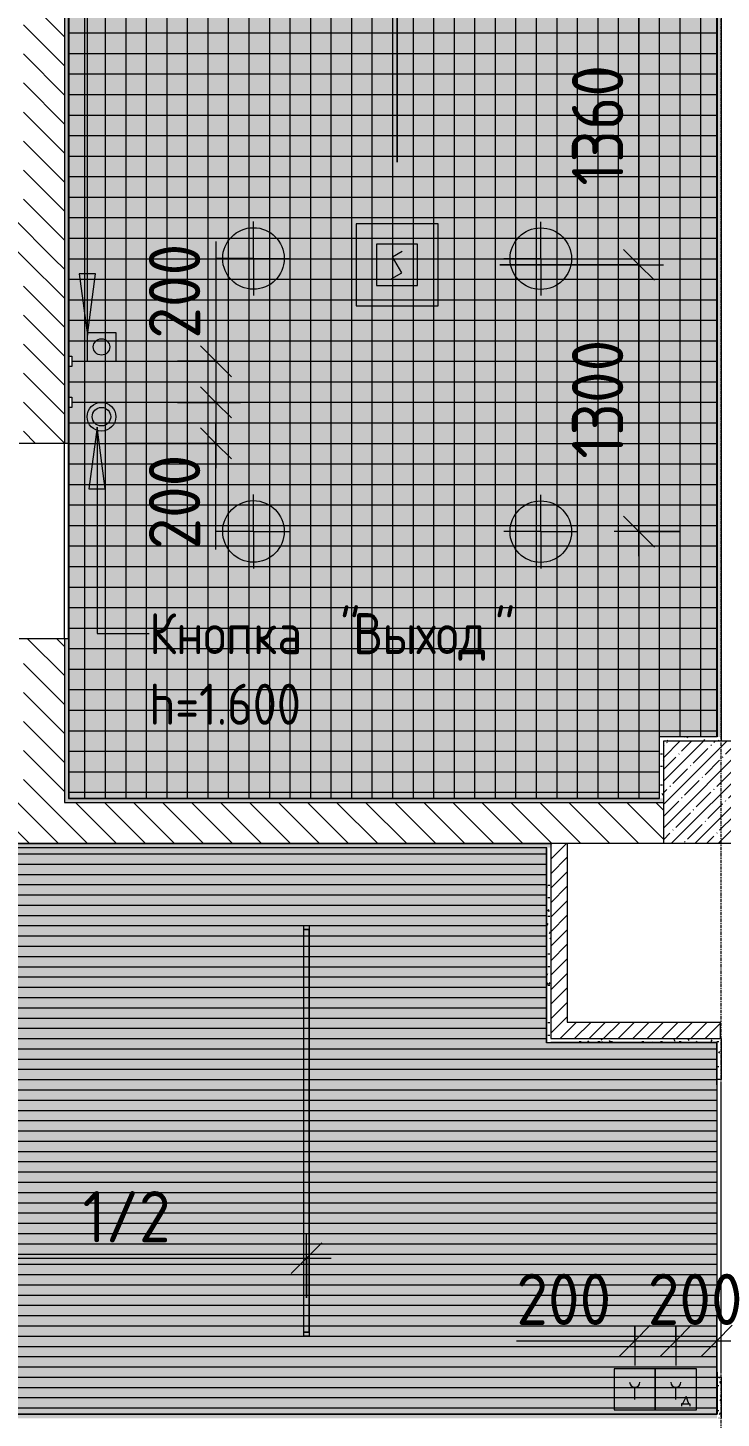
# Model space of a CAD drawing. Header units: millimetres. Extents: x 81610 to 276841, y -8553 to 29000.
# Drawn here: x 117831 to 121210, y 10600 to 17375 of the extents above; entities that cross this region are included whole.
import ezdxf

# ---------------------------------------------------------------- set-up
doc = ezdxf.new("R2010")
doc.units = ezdxf.units.MM
doc.linetypes.add('ADSK_Штрих_ш2 п1', pattern=[300, 200, -100])
doc.linetypes.add('Осевая', pattern=[31.75, 6.35, -4.7625, 15.875, -4.7625])
for name, color, linetype, lineweight in [('A-ANNO-DIMS', 7, 'Continuous', 9), ('A-ANNO-DIMS-100', 7, 'Continuous', 9), ('A-ANNO-NOTE', 7, 'Continuous', 9), ('A-CLNG-PATT', 7, 'Continuous', 9), ('A-DETL-2', 7, 'ADSK_Штрих_ш2 п1', 9), ('A-WALL', 7, 'Continuous', 9), ('I-WALL', 7, 'Continuous', 9), ('Q-SPCQ', 7, 'Continuous', 9), ('S-COLS', 7, 'Continuous', 9), ('Оси-2', 7, 'Осевая', 9)]:
    doc.layers.add(name, color=color, linetype=linetype, lineweight=lineweight)
for name, color, linetype, lineweight, true_color in [('A-CLNG-1', 7, 'Continuous', 9, 0xeaeaea), ('A-WALL-1', 7, 'Continuous', 9, 0x3c3c3c), ('A-WALL-FNSH-1', 7, 'Continuous', 9, 0x3c3c3c), ('E-LITE-EQPM-1', 7, 'Continuous', 9, 0xff8080), ('G-ANNO-TEXT-1', 7, 'Continuous', 9, 0x3c3c3c), ('I-WALL-1', 7, 'Continuous', 9, 0x535353), ('Q-SPCQ-3', 7, 'Continuous', 9, 0x008040), ('Q-SPCQ-4', 1, 'Continuous', 9, 0xff0000), ('S-COLS-1', 9, 'Continuous', 9, 0x808080), ('S-COLS-2', 7, 'Continuous', 9, 0x3c3c3c)]:
    doc.layers.add(name, color=color, linetype=linetype, lineweight=lineweight, true_color=true_color)
doc.layers.add('A-CLNG-PATT-1', color=7, linetype='Continuous', lineweight=9, transparency=1)
doc.styles.add('GOST Common_1', font='GOST_Common.ttf', dxfattribs={"width": 0.9, "height": 200})
doc.styles.add('ISOCPEUR', font='isocpeur.ttf', dxfattribs={"width": 0.9, "height": 250})
doc.dimstyles.new('ISO-2_5_0_9К_БОЛЬШОЙ', dxfattribs={"dimscale": 304.8, "dimtxt": 248.995294, "dimasz": 0.492126, "dimexe": 0.393701, "dimexo": 0.984252, "dimgap": 0, "dimtad": 1, "dimdec": 0, "dimrnd": 10, "dimzin": 0, "dimdsep": 46, "dimtxsty": 'ISOCPEUR', "dimblk1": 'OBLIQUE', "dimblk2": 'OBLIQUE', "dimsah": 1, "dimcen": 0.09, "dimdle": 0.393701, "dimazin": 0, "dimtfac": 1, "dimtdec": 4, "dimtix": 1, "dimtmove": 0, "dimatfit": 3, "dimfxl": 1, "dimtvp": 1, "dimtolj": 1, "dimtzin": 0, "dimarcsym": 2})
doc.dimstyles.new('ISO-2_5_0_9К_БОЛЬШОЙ_1', dxfattribs={"dimscale": 304.8, "dimtxt": 248.995294, "dimasz": 0.492126, "dimexe": 0.393701, "dimexo": 0.984252, "dimgap": 0, "dimtad": 1, "dimdec": 0, "dimrnd": 10, "dimzin": 0, "dimdsep": 46, "dimtxsty": 'ISOCPEUR', "dimblk1": 'OBLIQUE', "dimblk2": 'OBLIQUE', "dimsah": 1, "dimcen": 0.09, "dimdle": 0.393701, "dimazin": 0, "dimtfac": 1, "dimtdec": 4, "dimtix": 1, "dimtmove": 1, "dimatfit": 3, "dimfxl": 1, "dimtvp": 1, "dimtolj": 1, "dimtzin": 0, "dimarcsym": 2})
pattern_1 = [(135, (0, 0), (-70.71068, -70.71068), [])]
pattern_2 = [(45, (0, 0), (-35.35534, 35.35534), [])]
pattern_3 = [(0, (0, 0), (121.92, 30.48), [10.058, -81.382, 10.058, -81.382, -487.68]), (0, (0, 0), (121.92, 30.48), [-182.88, 10.058, -172.822, 10.058, -81.382, -213.36]), (0, (0, 0), (121.92, 30.48), [-457.2, 10.058, -50.902, 10.058, -142.342]), (120, (45.72, 15.24), (-87.356454, 90.345817), [10.058, -81.382, 10.058, -81.382, -487.68]), (120, (45.72, 15.24), (-87.356454, 90.345817), [-182.88, 10.058, -172.822, 10.058, -81.382, -213.36]), (120, (45.72, 15.24), (-87.356454, 90.345817), [-457.2, 10.058, -50.902, 10.058, -142.342]), (240, (60.96, 76.2), (-34.563546, -120.825817), [10.058, -81.382, 10.058, -81.382, -487.68]), (240, (60.96, 76.2), (-34.563546, -120.825817), [-182.88, 10.058, -172.822, 10.058, -81.382, -213.36]), (240, (60.96, 76.2), (-34.563546, -120.825817), [-457.2, 10.058, -50.902, 10.058, -142.342])]

# ---------------------------------------------------------------- blocks, each defined once
blk = doc.blocks.new('BSC_Колонна _Прямоугольная - 500х500-22291386-Сводный план потолков 1 этажа в осях 23-33')
at = {"layer": 'S-COLS-1'}
h = blk.add_hatch(dxfattribs=at)
h.set_pattern_fill('FP_26', color=256, style=0, pattern_type=2)
h.set_pattern_definition([(45, (-121180, -13650), (-57.024626, 57.024626), []), (45, (-121122.975, -13650), (-57.024626, 57.024626), [100.806, -20.161, 3.353, -16.808])])
h.paths.add_polyline_path([(-250, -250), (250, -250), (250, 250), (-250, 250), (-250, 63.7)])
at = {"layer": 'S-COLS-2'}
for p, q in [((-250, 250), (250, 250)), ((-250, -250), (-250, 250)), ((250, 250), (250, -250)), ((250, -250), (-250, -250))]:
    blk.add_line(p, q, dxfattribs=at)
blk = doc.blocks.new('Downlight - Strip - 2000 мм-27655400-Сводный план потолков 1 этажа в осях 23-33')
at = {"layer": 'E-LITE-EQPM-1'}
for p, q in [((-1000, -231.3), (-1000, -205.9)), ((-1000, -205.9), (-980.9, -205.9)), ((-980.9, -231.3), (-1000, -231.3)), ((-980.9, -231.3), (-980.9, -205.9)), ((-980.9, -205.9), (981, -205.9)), ((-980.9, -205.9), (-980.9, -231.3)), ((-980.9, -231.3), (-980.9, -205.9)), ((-980.9, -205.9), (-980.9, -231.3)), ((-980.9, -205.9), (981, -205.9)), ((-980.9, -205.9), (981, -205.9)), ((981, -231.3), (-980.9, -231.3)), ((981, -231.3), (-980.9, -231.3)), ((-980.9, -231.3), (981, -231.3)), ((981, -205.9), (981, -231.3)), ((981, -231.3), (981, -205.9)), ((981, -205.9), (1000, -205.9)), ((981, -231.3), (981, -205.9)), ((981, -205.9), (981, -231.3)), ((1000, -231.3), (981, -231.3)), ((1000, -205.9), (1000, -231.3))]:
    blk.add_line(p, q, dxfattribs=at)
blk = doc.blocks.new('Кнопка аварийной разблокировки двери - Тип 1-29506767-Сводный план потолков 1 этажа в осях 23-33')
at = {"layer": 'Q-SPCQ-3'}
for p, q in [((-15, 230), (125, 230)), ((-15, 90), (-15, 230)), ((125, 90), (125, 230)), ((-15, 90), (125, 90)), ((100, 15.5), (150, 15.5)), ((100, 0.5), (100, 15.5)), ((150, 0.5), (100, 0.5)), ((150, 15.5), (150, 0.5))]:
    blk.add_line(p, q, dxfattribs=at)
blk.add_circle((55, 160), 40, dxfattribs=at)
blk = doc.blocks.new('Кнопка выхода - Кнопка выхода-29705805-Сводный план потолков 1 этажа в осях 23-33')
at = {"layer": 'Q-SPCQ-3'}
for p, q in [((100, 15.5), (150, 15.5)), ((100, 0.5), (100, 15.5)), ((150, 0.5), (100, 0.5)), ((150, 15.5), (150, 0.5))]:
    blk.add_line(p, q, dxfattribs=at)
for radius in [70, 45]:
    blk.add_circle((195, 160), radius, dxfattribs=at)
blk = doc.blocks.new('Дистанционный пожарный извещатель - Монтируемые на перекрытии-32837771-Сводный план потолков 1 этажа в осях 23-33')
at = {"layer": 'Q-SPCQ'}
for p, q in [((0, 200), (-200, 200)), ((-200, 200), (-200, 0)), ((0, 0), (0, 200)), ((-100, 50), (-100, 110)), ((-200, 0), (0, 0)), ((-72.6, 28.2), (-72.6, 18.2)), ((-66.8, 28.2), (-72.6, 28.2)), ((-49.9, 64.5), (-66.8, 28.2)), ((-66.8, 28.2), (-36.8, 28.2)), ((-36.8, 28.2), (-49.9, 64.5)), ((-36.8, 28.2), (-31.8, 28.2)), ((-31.8, 28.2), (-31.8, 18.2))]:
    blk.add_line(p, q, dxfattribs=at)
blk.add_arc((-100, 135), 25, 180, 360, dxfattribs=at)
blk = doc.blocks.new('Извещатель пожарный ручной - Монтируемые на перекрытии-32837772-Сводный план потолков 1 этажа в осях 23-33')
at = {"layer": 'Q-SPCQ'}
for p, q in [((0, 200), (-200, 200)), ((-200, 200), (-200, 0)), ((0, 0), (0, 200)), ((-100, 50), (-100, 110)), ((-200, 0), (0, 0))]:
    blk.add_line(p, q, dxfattribs=at)
blk.add_arc((-100, 135), 25, 180, 360, dxfattribs=at)
blk = doc.blocks.new('Извещатель потолочный - Монтируемые на перекрытии-30355244-Сводный план потолков 1 этажа в осях 23-33')
at = {"layer": 'Q-SPCQ'}
for p, q in [((-300, 300), (-300, -100)), ((100, 300), (-300, 300)), ((100, -100), (100, 300)), ((0, 200), (-200, 200)), ((-200, 200), (-200, 0)), ((-122.5, 139), (-74.9, 166.5)), ((-100, 100), (-122.5, 139)), ((0, 0), (0, 200)), ((-77.5, 61), (-100, 100)), ((-200, 0), (0, 0)), ((-125.1, 33.5), (-77.5, 61)), ((-300, -100), (100, -100))]:
    blk.add_line(p, q, dxfattribs=at)
blk = doc.blocks.new('DIMBLOCK32-Сводный план потолков 1 этажа в осях 23-33')
at = {"layer": 'A-ANNO-DIMS-100'}
for p, q in [((118748.2, 16334.5), (118748.2, 15760.5)), ((118748.2, 15870), (118748.2, 15550)), ((118560.5, 15750), (118868.2, 15750)), ((118748.2, 15750), (118560.5, 15750)), ((118748.2, 15760.5), (118748.2, 15650)), ((118560.5, 15550), (118868.2, 15550)), ((118748.2, 15550), (118560.5, 15550))]:
    blk.add_line(p, q, dxfattribs=at)
at = {"layer": 'A-ANNO-DIMS-100', "lineweight": 20}
for p, q in [((118748.2, 15750), (118673.2, 15825)), ((118748.2, 15750), (118823.2, 15675)), ((118748.2, 15550), (118673.2, 15625)), ((118748.2, 15550), (118823.2, 15475))]:
    blk.add_line(p, q, dxfattribs=at)
at = {"layer": 'A-ANNO-DIMS-100', "color": 0, "insert": (118421.6, 15860.5), "char_height": 250, "width": 568.858, "attachment_point": 1, "rotation": 90, "line_spacing_factor": 1.149209, "style": 'ISOCPEUR'}
blk.add_mtext('200', dxfattribs=at)
blk = doc.blocks.new('_Oblique')
at = {"color": 0, "linetype": 'ByBlock', "lineweight": -2}
blk.add_line((-0.5, -0.5), (0.5, 0.5), dxfattribs=at)
blk = doc.blocks.new('DIMBLOCK33-Сводный план потолков 1 этажа в осях 23-33')
at = {"layer": 'A-ANNO-DIMS-100', "lineweight": 20}
for p, q in [((118748.2, 15550), (118673.2, 15625)), ((118748.2, 15550), (118823.2, 15475)), ((118748.2, 15350), (118673.2, 15425)), ((118748.2, 15350), (118823.2, 15275))]:
    blk.add_line(p, q, dxfattribs=at)
at = {"layer": 'A-ANNO-DIMS-100'}
for p, q in [((118560.5, 15550), (118868.2, 15550)), ((118748.2, 15550), (118560.5, 15550)), ((118748.2, 15550), (118748.2, 15230)), ((118748.2, 15407), (118748.2, 15450)), ((118748.2, 14833), (118748.2, 15407)), ((118310, 15350), (118868.2, 15350)), ((118748.2, 15350), (118310, 15350))]:
    blk.add_line(p, q, dxfattribs=at)
at = {"layer": 'A-ANNO-DIMS-100', "color": 0, "insert": (118421.6, 14833), "char_height": 250, "width": 568.858, "attachment_point": 1, "rotation": 90, "line_spacing_factor": 1.149209, "style": 'ISOCPEUR'}
blk.add_mtext('200', dxfattribs=at)
blk = doc.blocks.new('DIMBLOCK68-Сводный план потолков 1 этажа в осях 23-33')
at = {"layer": 'A-ANNO-DIMS-100', "lineweight": 20}
for p, q in [((120789, 10977.5), (120864, 11052.5)), ((120989, 10977.5), (121064, 11052.5)), ((120789, 10977.5), (120714, 10902.5)), ((120989, 10977.5), (120914, 10902.5))]:
    blk.add_line(p, q, dxfattribs=at)
at = {"layer": 'A-ANNO-DIMS-100'}
for p, q in [((120789, 11051), (120789, 10857.5)), ((120789, 10977.5), (120789, 11051)), ((120989, 11051), (120989, 10857.5)), ((120989, 10977.5), (120989, 11051)), ((120212, 10977.5), (120786.1, 10977.5)), ((120669, 10977.5), (120989, 10977.5)), ((120786.1, 10977.5), (120889, 10977.5))]:
    blk.add_line(p, q, dxfattribs=at)
at = {"layer": 'A-ANNO-DIMS-100', "color": 0, "insert": (120212, 11304.1), "char_height": 250, "width": 568.858, "attachment_point": 1, "line_spacing_factor": 1.149209, "style": 'ISOCPEUR'}
blk.add_mtext('200', dxfattribs=at)
blk = doc.blocks.new('DIMBLOCK69-Сводный план потолков 1 этажа в осях 23-33')
at = {"layer": 'A-ANNO-DIMS-100', "lineweight": 20}
for p, q in [((120989, 10977.5), (121064, 11052.5)), ((121189, 10977.5), (121264, 11052.5)), ((120989, 10977.5), (120914, 10902.5)), ((121189, 10977.5), (121114, 10902.5))]:
    blk.add_line(p, q, dxfattribs=at)
at = {"layer": 'A-ANNO-DIMS-100'}
for p, q in [((120989, 11051), (120989, 10857.5)), ((120989, 10977.5), (120989, 11051)), ((121189, 10783.5), (121189, 11097.5)), ((120989, 10977.5), (121309, 10977.5)), ((121189, 10977.5), (121189, 10783.5))]:
    blk.add_line(p, q, dxfattribs=at)
at = {"layer": 'A-ANNO-DIMS-100', "color": 0, "insert": (120852, 11304.1), "char_height": 250, "width": 568.858, "attachment_point": 1, "line_spacing_factor": 1.149209, "style": 'ISOCPEUR'}
blk.add_mtext('200', dxfattribs=at)
blk = doc.blocks.new('DIMBLOCK134-Сводный план потолков 1 этажа в осях 23-33')
at = {"layer": 'A-ANNO-DIMS-100'}
for p, q in [((118931, 18056.4), (118931, 17673.8)), ((118931, 17793.8), (118931, 18056.4)), ((119631, 16720), (119631, 17913.8)), ((118811, 17793.8), (119631, 17793.8)), ((119631, 17793.8), (119631, 16720))]:
    blk.add_line(p, q, dxfattribs=at)
at = {"layer": 'A-ANNO-DIMS-100', "lineweight": 20}
for p, q in [((118931, 17793.8), (119006, 17868.8)), ((119631, 17793.8), (119706, 17868.8)), ((118931, 17793.8), (118856, 17718.8)), ((119631, 17793.8), (119556, 17718.8))]:
    blk.add_line(p, q, dxfattribs=at)
at = {"layer": 'A-ANNO-DIMS-100', "color": 0, "insert": (119065.5, 18120.4), "char_height": 250, "width": 517.144, "attachment_point": 1, "line_spacing_factor": 1.149209, "style": 'ISOCPEUR'}
blk.add_mtext('1/2', dxfattribs=at)
blk = doc.blocks.new('DIMBLOCK135-Сводный план потолков 1 этажа в осях 23-33')
at = {"layer": 'A-ANNO-DIMS-100'}
for p, q in [((120331, 18055.4), (120331, 17673.8)), ((120331, 17793.8), (120331, 18055.4)), ((119631, 16720), (119631, 17913.8)), ((119631, 17793.8), (120451, 17793.8)), ((119631, 17793.8), (119631, 16720))]:
    blk.add_line(p, q, dxfattribs=at)
at = {"layer": 'A-ANNO-DIMS-100', "lineweight": 20}
for p, q in [((119631, 17793.8), (119706, 17868.8)), ((120331, 17793.8), (120406, 17868.8)), ((119631, 17793.8), (119556, 17718.8)), ((120331, 17793.8), (120256, 17718.8))]:
    blk.add_line(p, q, dxfattribs=at)
at = {"layer": 'A-ANNO-DIMS-100', "color": 0, "insert": (119765.5, 18120.4), "char_height": 250, "width": 517.144, "attachment_point": 1, "line_spacing_factor": 1.149209, "style": 'ISOCPEUR'}
blk.add_mtext('1/2', dxfattribs=at)
blk = doc.blocks.new('DIMBLOCK136-Сводный план потолков 1 этажа в осях 23-33')
at = {"layer": 'A-ANNO-DIMS-100', "lineweight": 20}
for p, q in [((120809.3, 16220), (120734.3, 16295)), ((120809.3, 16220), (120884.3, 16145)), ((120809.3, 14920), (120734.3, 14995)), ((120809.3, 14920), (120884.3, 14845))]:
    blk.add_line(p, q, dxfattribs=at)
at = {"layer": 'A-ANNO-DIMS-100'}
for p, q in [((120131, 16220), (120929.3, 16220)), ((120809.3, 16220), (120131, 16220)), ((120809.3, 14800), (120809.3, 16220)), ((121009.3, 14920), (120689.3, 14920)), ((120809.3, 14920), (121009.3, 14920))]:
    blk.add_line(p, q, dxfattribs=at)
at = {"layer": 'A-ANNO-DIMS-100', "color": 0, "insert": (120482.7, 15275.5), "char_height": 250, "width": 706.764, "attachment_point": 1, "rotation": 90, "line_spacing_factor": 1.149209, "style": 'ISOCPEUR'}
blk.add_mtext('1300', dxfattribs=at)
blk = doc.blocks.new('DIMBLOCK137-Сводный план потолков 1 этажа в осях 23-33')
at = {"layer": 'A-ANNO-DIMS-100'}
for p, q in [((120809.3, 16220), (120809.3, 17700)), ((121009.3, 17580), (120689.3, 17580)), ((120809.3, 17580), (121009.3, 17580)), ((120131, 16220), (120929.3, 16220)), ((120809.3, 16220), (120131, 16220))]:
    blk.add_line(p, q, dxfattribs=at)
at = {"layer": 'A-ANNO-DIMS-100', "lineweight": 20}
for p, q in [((120809.3, 17580), (120734.3, 17655)), ((120809.3, 17580), (120884.3, 17505)), ((120809.3, 16220), (120734.3, 16295)), ((120809.3, 16220), (120884.3, 16145))]:
    blk.add_line(p, q, dxfattribs=at)
at = {"layer": 'A-ANNO-DIMS-100', "color": 0, "insert": (120482.7, 16605.5), "char_height": 250, "width": 706.764, "attachment_point": 1, "rotation": 90, "line_spacing_factor": 1.149209, "style": 'ISOCPEUR'}
blk.add_mtext('1360', dxfattribs=at)
blk = doc.blocks.new('DIMBLOCK142-Сводный план потолков 1 этажа в осях 23-33')
at = {"layer": 'A-ANNO-DIMS-100'}
for p, q in [((117439, 11529), (117439, 11260.1)), ((117439, 11380.1), (117439, 11529)), ((119189, 11186.1), (119189, 11500.1)), ((117439, 11380.1), (119309, 11380.1)), ((119189, 11380.1), (119189, 11186.1))]:
    blk.add_line(p, q, dxfattribs=at)
at = {"layer": 'A-ANNO-DIMS-100', "lineweight": 20}
for p, q in [((117439, 11380.1), (117514, 11455.1)), ((119189, 11380.1), (119264, 11455.1)), ((117439, 11380.1), (117364, 11305.1)), ((119189, 11380.1), (119114, 11305.1))]:
    blk.add_line(p, q, dxfattribs=at)
at = {"layer": 'A-ANNO-DIMS-100', "color": 0, "insert": (118098.5, 11706.7), "char_height": 250, "width": 517.144, "attachment_point": 1, "line_spacing_factor": 1.149209, "style": 'ISOCPEUR'}
blk.add_mtext('1/2', dxfattribs=at)

msp = doc.modelspace()

# ---------------------------------------------------------------- hatches: boundary and pattern name
at = {"layer": 'A-ANNO-NOTE'}
msp.add_hatch(color=256, dxfattribs=at).paths.add_polyline_path([(120909, 13621), (120909, 13921), (121189, 13921), (121189, 18579), (120909, 18579), (120909, 18600), (120680.6, 18600), (120680.6, 18879), (118031, 18879), (118031, 15775), (118046, 15775), (118046, 15725), (118031, 15725), (118031, 15575), (118046, 15575), (118046, 15525), (118031, 15525), (118031, 13621), (120886, 13621)])
at = {"layer": 'A-CLNG-PATT'}
h = msp.add_hatch(dxfattribs=at)
h.set_pattern_fill('FP_38', color=256, style=0, pattern_type=2)
h.set_pattern_definition([(90, (119610, 16250), (100, -6e-15), []), (0, (119610, 16250), (0, -100), [])])
h.paths.add_polyline_path([(120909, 13621), (120909, 13921), (121189, 13921), (121189, 18579), (120909, 18579), (120909, 18600), (120680.6, 18600), (120680.6, 18879), (118031, 18879), (118031, 15775), (118046, 15775), (118046, 15725), (118031, 15725), (118031, 15575), (118046, 15575), (118046, 15525), (118031, 15525), (118031, 13621), (120886, 13621)])
h.paths.add_polyline_path([(120755.6, 18675), (120909, 18675), (120909, 18879), (120755.6, 18879), (120755.6, 18820.9)])
h = msp.add_hatch(dxfattribs=at)
h.set_pattern_fill('FP_44', color=256, style=0, pattern_type=2)
h.set_pattern_definition([(0, (109955, 12000), (0, -50), [])])
h.paths.add_polyline_path([(121190, 10620), (121189, 12430), (120360, 12430), (120359, 13380), (98720, 13380), (98720, 11340), (100829, 11340), (100830, 10620), (121177, 10620)])
h.paths.add_polyline_path([(110485.9, 11801.5), (110439.1, 11813), (110396.4, 11835.4), (110360.3, 11867.4), (110332.9, 11907.1), (110315.8, 11952.1), (110310, 12000), (110315.8, 12047.9), (110332.9, 12092.9), (110360.3, 12132.6), (110396.4, 12164.6), (110439.1, 12187), (110485.9, 12198.5), (110534.1, 12198.5), (110580.9, 12187), (110623.6, 12164.6), (110659.7, 12132.6), (110687.1, 12092.9), (110704.2, 12047.9), (110710, 12000), (110704.2, 11952.1), (110687.1, 11907.1), (110659.7, 11867.4), (110623.6, 11835.4), (110580.9, 11813), (110534.1, 11801.5)])
h.paths.add_polyline_path([(110934.1, 11801.5), (110885.9, 11801.5), (110839.1, 11813), (110796.4, 11835.4), (110760.3, 11867.4), (110732.9, 11907.1), (110715.8, 11952.1), (110710, 12000), (110715.8, 12047.9), (110732.9, 12092.9), (110760.3, 12132.6), (110796.4, 12164.6), (110839.1, 12187), (110885.9, 12198.5), (110934.1, 12198.5), (110980.9, 12187), (111023.6, 12164.6), (111059.7, 12132.6), (111087.1, 12092.9), (111104.2, 12047.9), (111110, 12000), (111104.2, 11952.1), (111087.1, 11907.1), (111059.7, 11867.4), (111023.6, 11835.4), (110980.9, 11813)])
at = {"layer": 'A-CLNG-PATT-1'}
h = msp.add_hatch(color=256, dxfattribs=at)
h.paths.add_polyline_path([(120909, 13621), (120909, 13921), (121189, 13921), (121189, 18579), (120909, 18579), (120909, 18600), (120680.6, 18600), (120680.6, 18879), (118031, 18879), (118031, 15775), (118046, 15775), (118046, 15725), (118031, 15725), (118031, 15575), (118046, 15575), (118046, 15525), (118031, 15525), (118031, 13621), (120886, 13621)])
h.paths.add_polyline_path([(120755.6, 18675), (120909, 18675), (120909, 18879), (120755.6, 18879), (120755.6, 18820.9)])
h = msp.add_hatch(color=256, dxfattribs=at)
h.paths.add_polyline_path([(121190, 10620), (121189, 12430), (120360, 12430), (120359, 13380), (98720, 13380), (98720, 11340), (100829, 11340), (100830, 10620), (121177, 10620)])
h.paths.add_polyline_path([(110485.9, 11801.5), (110439.1, 11813), (110396.4, 11835.4), (110360.3, 11867.4), (110332.9, 11907.1), (110315.8, 11952.1), (110310, 12000), (110315.8, 12047.9), (110332.9, 12092.9), (110360.3, 12132.6), (110396.4, 12164.6), (110439.1, 12187), (110485.9, 12198.5), (110534.1, 12198.5), (110580.9, 12187), (110623.6, 12164.6), (110659.7, 12132.6), (110687.1, 12092.9), (110704.2, 12047.9), (110710, 12000), (110704.2, 11952.1), (110687.1, 11907.1), (110659.7, 11867.4), (110623.6, 11835.4), (110580.9, 11813), (110534.1, 11801.5)])
h.paths.add_polyline_path([(110934.1, 11801.5), (110885.9, 11801.5), (110839.1, 11813), (110796.4, 11835.4), (110760.3, 11867.4), (110732.9, 11907.1), (110715.8, 11952.1), (110710, 12000), (110715.8, 12047.9), (110732.9, 12092.9), (110760.3, 12132.6), (110796.4, 12164.6), (110839.1, 12187), (110885.9, 12198.5), (110934.1, 12198.5), (110980.9, 12187), (111023.6, 12164.6), (111059.7, 12132.6), (111087.1, 12092.9), (111104.2, 12047.9), (111110, 12000), (111104.2, 11952.1), (111087.1, 11907.1), (111059.7, 11867.4), (111023.6, 11835.4), (110980.9, 11813)])
at = {"layer": 'G-ANNO-TEXT-1'}
for points in [[(118122, 15876.8), (118161.5, 16176.8), (118082.5, 16176.8)], [(118169.1, 15428.9), (118129.6, 15128.9), (118208.6, 15128.9)]]:
    msp.add_hatch(color=256, dxfattribs=at).paths.add_polyline_path(points)
at = {"layer": 'I-WALL'}
h = msp.add_hatch(dxfattribs=at)
h.set_pattern_fill('FP_4', color=256, style=0, pattern_type=2)
h.set_pattern_definition(pattern_1)
h.paths.add_polyline_path([(118010, 16450), (118010, 17675), (117810, 17675), (117810, 16450)])
h.paths.add_polyline_path([(117810, 18655), (118010, 18655), (118010, 19100), (117810, 19100), (117810, 18820.9)])
h = msp.add_hatch(dxfattribs=at)
h.set_pattern_fill('FP_31', color=256, style=0, pattern_type=2)
h.set_pattern_definition(pattern_3)
h.paths.add_polyline_path([(118030, 13620), (118030, 14400), (118010, 14400), (118010, 13620)])
h.paths.add_polyline_path([(118030, 15350), (118030, 17675), (118010, 17675), (118010, 15350)])
h.paths.add_polyline_path([(118010, 18655), (118030, 18655), (118030, 18880), (118010, 18880), (118010, 18820.9)])
h = msp.add_hatch(dxfattribs=at)
h.set_pattern_fill('FP_31', color=256, style=0, pattern_type=2)
h.set_pattern_definition(pattern_3)
h.paths.add_polyline_path([(121210, 13920), (121210, 18600), (121190, 18600), (121190, 13920)])
h = msp.add_hatch(dxfattribs=at)
h.set_pattern_fill('FP_4', color=256, style=0, pattern_type=2)
h.set_pattern_definition(pattern_1)
h.paths.add_polyline_path([(118010, 16250), (118010, 16450), (115600.4, 16450), (115600.4, 16250), (117810, 16250)])
h = msp.add_hatch(dxfattribs=at)
h.set_pattern_fill('FP_4', color=256, style=0, pattern_type=2)
h.set_pattern_definition(pattern_1)
h.paths.add_polyline_path([(117810, 13600), (118010, 13600), (118010, 14400), (117810, 14400), (117810, 13713.7)])
h.paths.add_polyline_path([(117810, 15350), (118010, 15350), (118010, 16250), (117810, 16250), (117810, 15570.9)])
h = msp.add_hatch(dxfattribs=at)
h.set_pattern_fill('FP_31', color=256, style=0, pattern_type=2)
h.set_pattern_definition(pattern_3)
h.paths.add_polyline_path([(120930, 13620), (120930, 13920), (120910, 13920), (120910, 13620)])
h = msp.add_hatch(dxfattribs=at)
h.set_pattern_fill('FP_31', color=256, style=0, pattern_type=2)
h.set_pattern_definition(pattern_3)
h.paths.add_polyline_path([(121210, 13900), (121210, 13920), (120930, 13920), (120930, 13900)])
h = msp.add_hatch(dxfattribs=at)
h.set_pattern_fill('FP_31', color=256, style=0, pattern_type=2)
h.set_pattern_definition(pattern_3)
h.paths.add_polyline_path([(120930, 13600), (120930, 13620), (118010, 13620), (118010, 13600), (120886, 13600)])
h = msp.add_hatch(dxfattribs=at)
h.set_pattern_fill('FP_4', color=256, style=0, pattern_type=2)
h.set_pattern_definition(pattern_1)
h.paths.add_polyline_path([(120886, 13400), (120930, 13400), (120930, 13600), (116100, 13600), (116100, 13400), (120460, 13400)])
h = msp.add_hatch(dxfattribs=at)
h.set_pattern_fill('FP_31', color=256, style=0, pattern_type=2)
h.set_pattern_definition(pattern_3)
h.paths.add_polyline_path([(120380, 13380), (120380, 13400), (115599, 13400), (115600, 13380), (120360, 13380)])
h = msp.add_hatch(dxfattribs=at)
h.set_pattern_fill('FP_31', color=256, style=0, pattern_type=2)
h.set_pattern_definition(pattern_3)
h.paths.add_polyline_path([(120360, 12430), (120380, 12430), (120380, 13380), (120360, 13379)])
h = msp.add_hatch(dxfattribs=at)
h.set_pattern_fill('FP_3', color=256, style=0, pattern_type=2)
h.set_pattern_definition(pattern_2)
h.paths.add_polyline_path([(120380, 12450), (120460, 12450), (120460, 13400), (120380, 13400)])
h = msp.add_hatch(dxfattribs=at)
h.set_pattern_fill('FP_3', color=256, style=0, pattern_type=2)
h.set_pattern_definition(pattern_2)
h.paths.add_polyline_path([(121205, 12450), (121205, 12530), (120460, 12530), (120460, 12450), (120886, 12450)])
h = msp.add_hatch(dxfattribs=at)
h.set_pattern_fill('FP_31', color=256, style=0, pattern_type=2)
h.set_pattern_definition(pattern_3)
h.paths.add_polyline_path([(121210, 12430), (121210, 12450), (120380, 12450), (120380, 12430), (121190, 12430)])
h = msp.add_hatch(dxfattribs=at)
h.set_pattern_fill('FP_31', color=256, style=0, pattern_type=2)
h.set_pattern_definition(pattern_3)
h.paths.add_polyline_path([(121210, 10600), (121210, 10800), (121190, 10800), (121190, 10600)])
h.paths.add_polyline_path([(121210, 12250), (121210, 12430), (121190, 12430), (121190, 12250)])
h = msp.add_hatch(dxfattribs=at)
h.set_pattern_fill('FP_31', color=256, style=0, pattern_type=2)
h.set_pattern_definition(pattern_3)
h.paths.add_polyline_path([(121190, 10600), (121190, 10620), (111180, 10620), (111180, 10600), (120886, 10600)])
h.paths.add_polyline_path([(110112.1, 10600), (110230, 10600), (110230, 10620), (109130, 10620), (109130, 10600)])
h.paths.add_polyline_path([(107680, 10600), (107680, 10620), (105095, 10620), (105095, 10600), (106071.9, 10600)])
h.paths.add_polyline_path([(103378.4, 10600), (103645, 10600), (103645, 10620), (100809, 10620), (100809, 10600), (102031.7, 10600)])

# ---------------------------------------------------------------- linework, layer by layer
at = {"layer": 'A-ANNO-NOTE'}
for p, q in [((118031, 18879), (118031, 15775)), ((121189, 13921), (121189, 18579)), ((118931, 16251), (118931, 16431)), ((120331, 16250), (120331, 16430)), ((118931, 16251), (118751, 16251)), ((118931, 16251), (118931, 16071)), ((118931, 16251), (119111, 16251)), ((120331, 16250), (120151, 16250)), ((120331, 16250), (120331, 16070)), ((120331, 16250), (120511, 16250)), ((118031, 15775), (118046, 15775)), ((118046, 15725), (118031, 15725)), ((118031, 15725), (118031, 15575)), ((118046, 15775), (118046, 15725)), ((118031, 15575), (118046, 15575)), ((118046, 15525), (118031, 15525)), ((118031, 15525), (118031, 13621)), ((118046, 15575), (118046, 15525)), ((118931, 14921), (118931, 15101)), ((120331, 14920), (120331, 15100)), ((118931, 14921), (118751, 14921)), ((118931, 14921), (118931, 14741)), ((118931, 14921), (119111, 14921)), ((120331, 14920), (120151, 14920)), ((120331, 14920), (120331, 14740)), ((120331, 14920), (120511, 14920)), ((120909, 13621), (120909, 13921)), ((120909, 13921), (121189, 13921)), ((118031, 13621), (120886, 13621)), ((120886, 13621), (120909, 13621))]:
    msp.add_line(p, q, dxfattribs=at)
for centre in [(118931, 16251), (120331, 16250), (118931, 14921), (120331, 14920)]:
    msp.add_circle(centre, 150, dxfattribs=at)
at = {"layer": 'A-CLNG-1'}
for p, q in [((118031, 18879), (118031, 15775)), ((118031, 13621), (118031, 15525)), ((120359, 13380), (115600, 13380)), ((120360, 12430), (120360, 13379)), ((121189, 12430), (120380, 12430)), ((121190, 10825), (121190, 12430)), ((103645, 10620), (121190, 10620))]:
    msp.add_line(p, q, dxfattribs=at)
at = {"layer": 'A-DETL-2'}
msp.add_line((100690, 12000), (119890, 12000), dxfattribs=at)
at = {"layer": 'A-WALL'}
for p, q in [((121190, 18580), (121190, 13920)), ((118030, 14400), (118030, 13620)), ((120910, 13620), (120910, 13920)), ((121190, 13920), (120910, 13920)), ((118030, 13620), (120910, 13620)), ((120360, 13380), (120359, 13380)), ((120360, 13380), (120360, 13379)), ((121190, 12430), (121189, 12430)), ((121190, 10800), (121190, 10620))]:
    msp.add_line(p, q, dxfattribs=at)
at = {"layer": 'A-WALL-1'}
for p, q in [((121210, 18600), (121210, 13900)), ((118010, 17675), (118010, 15350)), ((118030, 15350), (117790, 15350)), ((117790, 14400), (118030, 14400)), ((118010, 14400), (118010, 13600)), ((118010, 13600), (120930, 13600)), ((115600, 13400), (120380, 13400)), ((120930, 13400), (116100, 13400)), ((120380, 13400), (120380, 12450)), ((120460, 13400), (120460, 12530)), ((120460, 12530), (121205, 12530)), ((121205, 12530), (121205, 12450)), ((120380, 12450), (121210, 12450)), ((121210, 12450), (121210, 12250)), ((121210, 12250), (121190, 12250)), ((121190, 10800), (121210, 10800)), ((121210, 10800), (121210, 10600))]:
    msp.add_line(p, q, dxfattribs=at)
at = {"layer": 'A-WALL-FNSH-1'}
for p, q in [((121189, 13921), (121189, 18579)), ((118030, 15350), (118030, 17675)), ((118031, 15775), (118031, 15525)), ((118031, 15350), (118030, 15350)), ((118030, 14400), (118031, 14400)), ((120909, 13921), (121189, 13921)), ((120909, 13621), (120909, 13921)), ((118031, 13621), (120909, 13621)), ((120360, 13379), (115599, 13379)), ((120359, 12429), (120359, 13380)), ((121189, 12429), (120359, 12429)), ((120360, 12430), (120380, 12430)), ((121189, 12225), (121189, 12429)), ((121190, 12225), (121189, 12225)), ((121189, 10621), (121189, 10825)), ((121189, 10825), (121190, 10825)), ((121190, 10825), (121190, 10800)), ((111180, 10621), (121189, 10621))]:
    msp.add_line(p, q, dxfattribs=at)
at = {"layer": 'G-ANNO-TEXT-1'}
for p, q in [((118122, 15876.8), (118122, 19926.3)), ((118161.5, 16176.8), (118082.5, 16176.8)), ((118082.5, 16176.8), (118122, 15876.8)), ((118122, 15876.8), (118161.5, 16176.8)), ((118169.1, 15428.9), (118129.6, 15128.9)), ((118208.6, 15128.9), (118169.1, 15428.9)), ((118169.1, 15428.9), (118169.1, 14422.9)), ((118129.6, 15128.9), (118208.6, 15128.9)), ((118169.1, 14422.9), (118423, 14422.9))]:
    msp.add_line(p, q, dxfattribs=at)
at = {"layer": 'I-WALL-1'}
for p, q in [((118010, 14400), (118010, 15350)), ((118030, 14400), (118030, 15350)), ((121189, 12225), (121189, 10825)), ((121210, 10825), (121210, 12225))]:
    msp.add_line(p, q, dxfattribs=at)
at = {"layer": 'Оси-2'}
msp.add_line((121210, 593.7), (121210, 19415.1), dxfattribs=at)

# ---------------------------------------------------------------- block references
at = {"layer": 'E-LITE-EQPM-1', "rotation": 89.9999999999999}
msp.add_blockref('Downlight - Strip - 2000 мм-27655400-Сводный план потолков 1 этажа в осях 23-33', (118970.4, 12000), dxfattribs=at)
at = {"layer": 'Q-SPCQ-3', "rotation": 270}
for name, p in [('Кнопка аварийной разблокировки двери - Тип 1-29506767-Сводный план потолков 1 этажа в осях 23-33', (118030.5, 15875)), ('Кнопка выхода - Кнопка выхода-29705805-Сводный план потолков 1 этажа в осях 23-33', (118030.5, 15675))]:
    msp.add_blockref(name, p, dxfattribs=at)
at = {"layer": 'Q-SPCQ-4'}
for name, p in [('Извещатель потолочный - Монтируемые на перекрытии-30355244-Сводный план потолков 1 этажа в осях 23-33', (119731, 16120)), ('Извещатель пожарный ручной - Монтируемые на перекрытии-32837772-Сводный план потолков 1 этажа в осях 23-33', (120889, 10641)), ('Дистанционный пожарный извещатель - Монтируемые на перекрытии-32837771-Сводный план потолков 1 этажа в осях 23-33', (121089, 10641))]:
    msp.add_blockref(name, p, dxfattribs=at)
at = {"layer": 'S-COLS'}
msp.add_blockref('BSC_Колонна _Прямоугольная - 500х500-22291386-Сводный план потолков 1 этажа в осях 23-33', (121180, 13650), dxfattribs=at)

# ---------------------------------------------------------------- texts
at = {"layer": 'G-ANNO-TEXT-1', "char_height": 200, "attachment_point": 1, "style": 'GOST Common_1'}
for s, insert, width in [('Кнопка', (118423, 14522.9), 995.696), (' "', (119244.6, 14522.9), 209.24), ('Выход', (119417.2, 14522.9), 836.962), ('" ', (120107.8, 14522.9), 209.24), ('h=1.600', (118423, 14178.9), 966.835)]:
    msp.add_mtext(s, dxfattribs=dict(at, insert=insert, width=width))

# ---------------------------------------------------------------- dimensions: what is measured, and where the dimension line sits
at = {"layer": 'A-ANNO-DIMS'}
for base, p1, p2, override, picture, middle in [((119631, 17793.8), (118931, 17756.4), (119631, 16420), {"dimpost": '<>', "dimfxl": 1508.614239}, 'DIMBLOCK134-Сводный план потолков 1 этажа в осях 23-33', (119281, 17918.8)), ((120331, 17793.8), (119631, 16420), (120331, 17755.4), {"dimpost": '<>', "dimfxl": 1507.728476}, 'DIMBLOCK135-Сводный план потолков 1 этажа в осях 23-33', (119981, 17918.8)), ((119189, 11380.1), (117439, 11829), (119189, 11486.1), {"dimpost": '<>', "dimfxl": 1783.271475}, 'DIMBLOCK142-Сводный план потолков 1 этажа в осях 23-33', (118314, 11505.1))]:
    dim = msp.add_linear_dim(base=base, p1=p1, p2=p2, text='1/2', dimstyle='ISO-2_5_0_9К_БОЛЬШОЙ', override=override, dxfattribs=at)
    dim.commit()
    dim.dimension.update_dxf_attribs({"geometry": picture, "text_midpoint": middle})
for base, p1, p2, override, picture, middle in [((120809.3, 17580), (119831, 16220), (120709.3, 17580), {"dimpost": '<>', "dimfxl": 1618.952752}, 'DIMBLOCK137-Сводный план потолков 1 этажа в осях 23-33', (120684.3, 16900)), ((120809.3, 16220), (120709.3, 14920), (119831, 16220), {"dimpost": '<>', "dimfxl": 1568.887508}, 'DIMBLOCK136-Сводный план потолков 1 этажа в осях 23-33', (120684.3, 15570))]:
    dim = msp.add_linear_dim(base=base, p1=p1, p2=p2, angle=90, dimstyle='ISO-2_5_0_9К_БОЛЬШОЙ', override=override, dxfattribs=at)
    dim.commit()
    dim.dimension.update_dxf_attribs({"geometry": picture, "text_midpoint": middle})
for base, p1, p2, override, picture, middle in [((118748.2, 15550), (118260.5, 15750), (118260.5, 15550), {"dimpost": '<>', "dimfxl": 200}, 'DIMBLOCK32-Сводный план потолков 1 этажа в осях 23-33', (118588.3, 16144.9)), ((118748.2, 15350), (118260.5, 15550), (118010, 15350), {"dimpost": '<>', "dimfxl": 320.546798}, 'DIMBLOCK33-Сводный план потолков 1 этажа в осях 23-33', (118588.3, 15117.4))]:
    dim = msp.add_linear_dim(base=base, p1=p1, p2=p2, angle=90, dimstyle='ISO-2_5_0_9К_БОЛЬШОЙ_1', override=override, dxfattribs=at)
    dim.commit()
    dim.dimension.update_dxf_attribs({"geometry": picture, "text_midpoint": middle, "dimtype": 160, "text_rotation": 90})
dim = msp.add_linear_dim(base=(120989, 10977.5), p1=(120789, 10751), p2=(120989, 10751), dimstyle='ISO-2_5_0_9К_БОЛЬШОЙ_1', override={"dimpost": '<>', "dimfxl": 200}, dxfattribs=at)
dim.commit()
dim.dimension.update_dxf_attribs({"geometry": 'DIMBLOCK68-Сводный план потолков 1 этажа в осях 23-33', "text_midpoint": (120496.5, 11137.4), "dimtype": 160})
dim = msp.add_linear_dim(base=(121189, 10977.5), p1=(120989, 10751), p2=(121189, 11083.5), dimstyle='ISO-2_5_0_9К_БОЛЬШОЙ', override={"dimpost": '<>', "dimfxl": 388.05027}, dxfattribs=at)
dim.commit()
dim.dimension.update_dxf_attribs({"geometry": 'DIMBLOCK69-Сводный план потолков 1 этажа в осях 23-33', "text_midpoint": (121089, 11102.5)})

doc.saveas('drawing.dxf')
